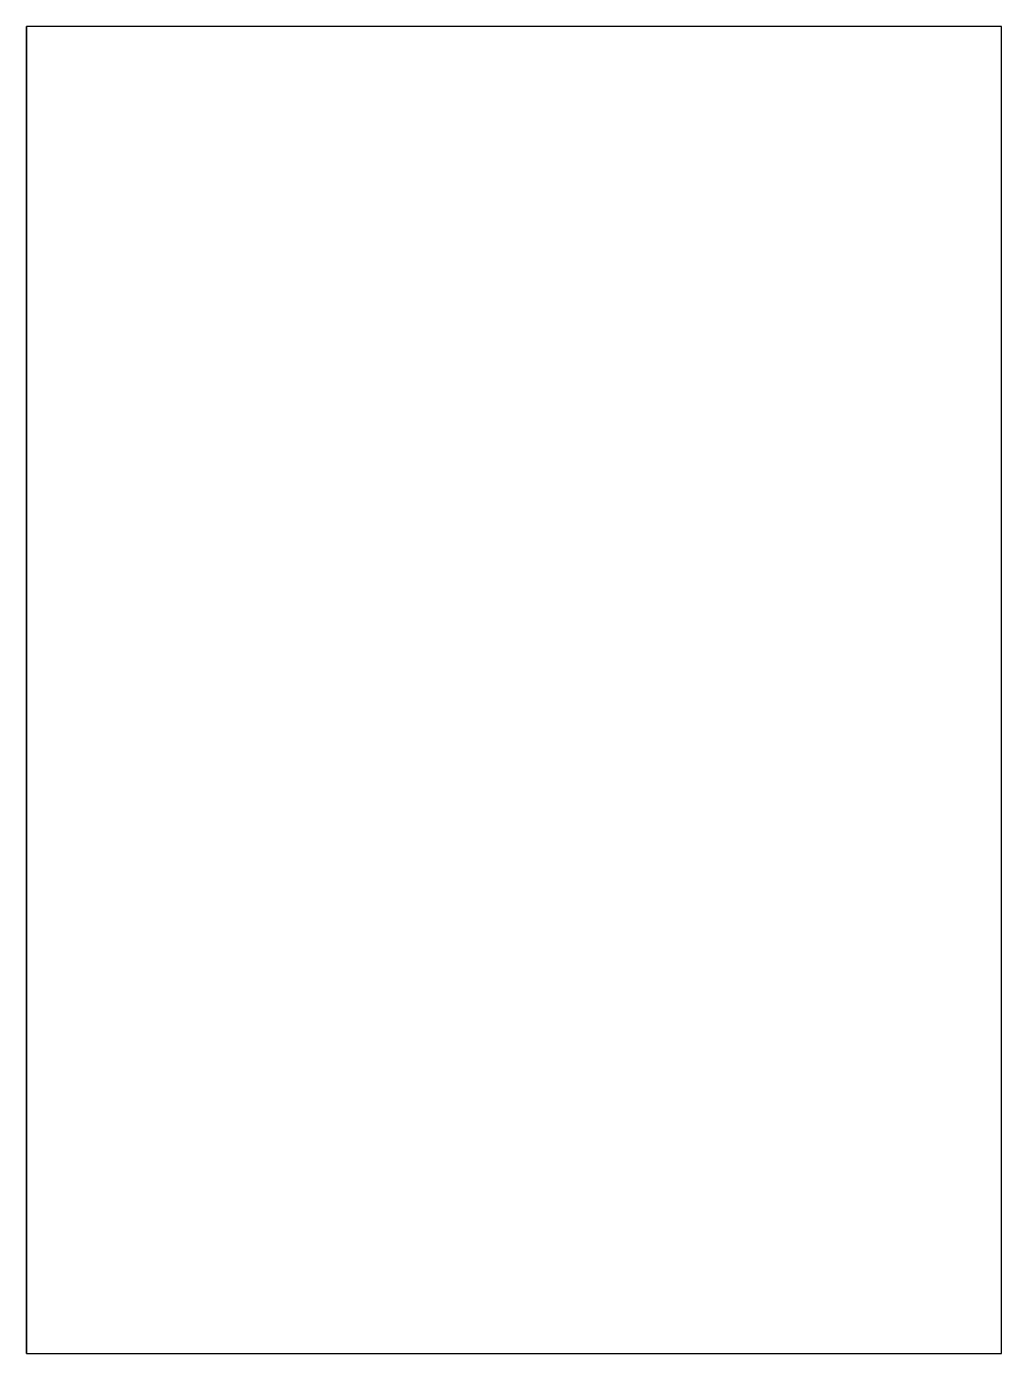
# Model space of a CAD drawing. Header units: millimetres. Extents: x -245 to -45, y -837 to -565.
import ezdxf

# ---------------------------------------------------------------- set-up
doc = ezdxf.new("R2010")
doc.units = ezdxf.units.MM
doc.layers.get('0').update_dxf_attribs({"linetype": 'CONTINUOUS'})

msp = doc.modelspace()

# ---------------------------------------------------------------- linework, layer by layer
for p, q in [((-244.9, -837), (-244.9, -565)), ((-44.9, -565), (-244.9, -565)), ((-44.9, -837), (-44.9, -565))]:
    msp.add_line(p, q)
msp.add_lwpolyline([(-44.9, -837), (-44.9, -565), (-244.9, -565), (-244.9, -837)], close=True)

doc.saveas('drawing.dxf')
